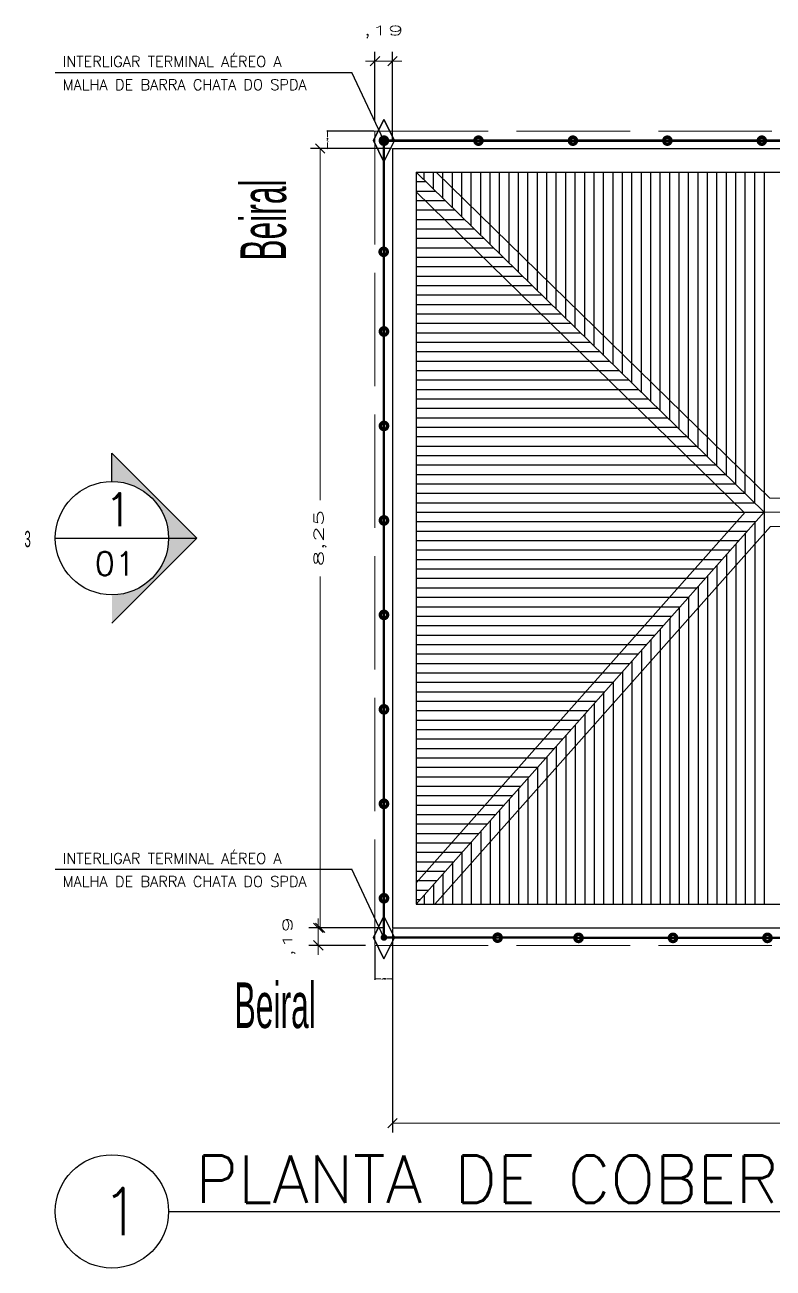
# Model space of a CAD drawing. Extents: x 0 to 11638, y -6007 to 0.
# Drawn here: x 10225.81 to 10233.73, y -3550.12 to -3536.96 of the extents above; entities that cross this region are included whole.
import ezdxf

# ---------------------------------------------------------------- set-up
doc = ezdxf.new("R2010")
doc.units = 0
doc.linetypes.add('ACAD_ISO02W100', pattern=[15, 12, -3])
doc.linetypes.add('CONTINUO', pattern=[0])
doc.layers.get('0').update_dxf_attribs({"linetype": 'CONTINUOUS'})
doc.layers.get('Defpoints').update_dxf_attribs({"linetype": 'CONTINUOUS'})
doc.layers.add('ARQ - Esquadrias', color=1, linetype='CONTINUOUS', lineweight=9)
doc.layers.add('ELE-FIXADOR GELCAM', color=160, linetype='CONTINUOUS', lineweight=20)
for name, color, linetype in [('ELE-BARRA CHATA ALUMÍNIO', 140, 'CONTINUOUS'), ('ELE-FIAÇÃO1', 7, 'CONTINUOUS'), ('ELE-REBITE', 135, 'CONTINUOUS'), ('ELE-TERMINAL AÉREO', 171, 'CONTINUOUS'), ('ELE-TEXTOS', 7, 'CONTINUOUS')]:
    doc.layers.add(name, color=color, linetype=linetype)
doc.styles.add('Annotative', font='arial.ttf', dxfattribs={"width": 0.5})
doc.styles.add('COTA', font='romans.shx', dxfattribs={"width": 2})
doc.styles.add('ROMANS', font='romans.shx', dxfattribs={"height": 0.3})
doc.dimstyles.new('COTA-COMLINHA', dxfattribs={"dimtxt": 0.001, "dimasz": 0.001, "dimexe": 0.001, "dimexo": 0.001, "dimgap": 0.001, "dimtad": 0, "dimzin": 4, "dimtxsty": 'COTA', "dimblk": 'OBLIQUE', "dimcen": 0.001, "dimclrd": 2, "dimclre": 2, "dimclrt": 2, "dimazin": 0, "dimtfac": 1, "dimtmove": 2, "dimatfit": 0, "dimldrblk": 'OBLIQUE', "dimfxl": 1, "dimtfill": 1, "dimtfillclr": 2, "dimlwd": -1, "dimarcsym": 0})

# ---------------------------------------------------------------- blocks, each defined once
blk = doc.blocks.new('_Oblique')
at = {"layer": 'ARQ - Esquadrias', "color": 0, "lineweight": -2}
blk.add_line((-0.5, -0.5), (0.5, 0.5), dxfattribs=at)
blk = doc.blocks.new('*D856')
at = {"layer": 'Defpoints', "color": 0, "lineweight": -2, "ltscale": 0.1, "transparency": 16777216}
for p in [(10229.014, -3538.086), (10229.515, -3538.086), (10229.7, -3538.271)]:
    blk.add_point(p, dxfattribs=at)
at = {"layer": 'ELE-FIXADOR GELCAM', "color": 2, "lineweight": -2, "ltscale": 0.1, "transparency": 16777216}
for p, q in [((10229.505, -3538.086), (10229.004, -3538.086)), ((10229.69, -3538.271), (10229.004, -3538.271))]:
    blk.add_line(p, q, dxfattribs=at)
at = {"layer": 'ELE-FIXADOR GELCAM', "color": 2, "ltscale": 0.1, "transparency": 16777216}
for p, q in [((10229.014, -3538.086), (10229.014, -3538.149)), ((10229.014, -3538.271), (10229.014, -3538.209))]:
    blk.add_line(p, q, dxfattribs=at)
at = {"layer": 'ELE-FIXADOR GELCAM', "color": 2, "ltscale": 0.1, "transparency": 16777216, "xscale": 0.01, "yscale": 0.01, "zscale": 0.01}
for p, rotation in [((10229.014, -3538.086), 90), ((10229.014, -3538.271), 270)]:
    blk.add_blockref('_Oblique', p, dxfattribs=dict(at, rotation=rotation))
at = {"layer": 'ELE-FIXADOR GELCAM', "color": 2, "ltscale": 0.1, "transparency": 16777216, "insert": (10229.014, -3538.179), "char_height": 0.01, "attachment_point": 5, "rotation": 90, "style": 'COTA', "bg_fill": 3, "box_fill_scale": 1.1, "bg_fill_color": 9, "bg_fill_true_color": 13158600, "bg_fill_transparency": 0}
blk.add_mtext(',19', dxfattribs=at)
blk = doc.blocks.new('*D857')
at = {"layer": 'Defpoints', "color": 0, "lineweight": -2, "ltscale": 0.1, "transparency": 16777216}
for p in [(10229.7, -3546.521), (10229.515, -3546.706), (10229.515, -3547.062)]:
    blk.add_point(p, dxfattribs=at)
at = {"layer": 'ELE-FIXADOR GELCAM', "color": 2, "lineweight": -2, "ltscale": 0.1, "transparency": 16777216}
for p, q in [((10229.7, -3546.531), (10229.7, -3547.072)), ((10229.515, -3546.716), (10229.515, -3547.072))]:
    blk.add_line(p, q, dxfattribs=at)
at = {"layer": 'ELE-FIXADOR GELCAM', "color": 2, "ltscale": 0.1, "transparency": 16777216}
for p, q in [((10229.515, -3547.062), (10229.577, -3547.062)), ((10229.7, -3547.062), (10229.637, -3547.062))]:
    blk.add_line(p, q, dxfattribs=at)
at = {"layer": 'ELE-FIXADOR GELCAM', "color": 2, "ltscale": 0.1, "transparency": 16777216, "xscale": 0.01, "yscale": 0.01, "zscale": 0.01, "rotation": 180}
blk.add_blockref('_Oblique', (10229.515, -3547.062), dxfattribs=at)
at = {"layer": 'ELE-FIXADOR GELCAM', "color": 2, "ltscale": 0.1, "transparency": 16777216, "xscale": 0.01, "yscale": 0.01, "zscale": 0.01}
blk.add_blockref('_Oblique', (10229.7, -3547.062), dxfattribs=at)
at = {"layer": 'ELE-FIXADOR GELCAM', "color": 2, "ltscale": 0.1, "transparency": 16777216, "insert": (10229.607, -3547.062), "char_height": 0.01, "attachment_point": 5, "style": 'COTA', "bg_fill": 3, "box_fill_scale": 1.1, "bg_fill_color": 9, "bg_fill_true_color": 13158600, "bg_fill_transparency": 0}
blk.add_mtext(',19', dxfattribs=at)
blk = doc.blocks.new('*D870')
at = {"layer": 'Defpoints', "color": 0, "lineweight": -2, "ltscale": 0.01, "transparency": 16777216}
for p in [(10229.7, -3546.521), (10228.915, -3546.706), (10229.515, -3546.706)]:
    blk.add_point(p, dxfattribs=at)
at = {"layer": 'ELE-FIXADOR GELCAM', "color": 2, "ltscale": 0.01, "transparency": 16777216}
for p, q in [((10228.915, -3546.521), (10228.915, -3546.421)), ((10228.915, -3546.521), (10228.915, -3546.706)), ((10228.915, -3546.706), (10228.915, -3546.806))]:
    blk.add_line(p, q, dxfattribs=at)
at = {"layer": 'ELE-FIXADOR GELCAM', "color": 2, "lineweight": -2, "ltscale": 0.01, "transparency": 16777216}
for p, q in [((10229.6, -3546.521), (10228.815, -3546.521)), ((10229.415, -3546.706), (10228.815, -3546.706))]:
    blk.add_line(p, q, dxfattribs=at)
at = {"layer": 'ELE-FIXADOR GELCAM', "color": 2, "ltscale": 0.01, "transparency": 16777216, "xscale": 0.1, "yscale": 0.1, "zscale": 0.1}
for p, rotation in [((10228.915, -3546.521), 270), ((10228.915, -3546.706), 90)]:
    blk.add_blockref('_Oblique', p, dxfattribs=dict(at, rotation=rotation))
at = {"layer": 'ELE-FIXADOR GELCAM', "color": 2, "lineweight": -3, "ltscale": 0.01, "transparency": 16777216, "insert": (10228.605, -3546.614), "char_height": 0.1, "attachment_point": 5, "rotation": 90, "style": 'COTA', "bg_fill": 3, "box_fill_scale": 1.1, "bg_fill_color": 9, "bg_fill_true_color": 13158600, "bg_fill_transparency": 0}
blk.add_mtext(',19', dxfattribs=at)
blk = doc.blocks.new('*D871')
at = {"layer": 'Defpoints', "color": 0, "lineweight": -2, "ltscale": 0.01, "transparency": 16777216}
for p in [(10229.515, -3537.347), (10229.515, -3538.086), (10229.7, -3538.271)]:
    blk.add_point(p, dxfattribs=at)
at = {"layer": 'ELE-FIXADOR GELCAM', "color": 2, "ltscale": 0.01, "transparency": 16777216}
for p, q in [((10229.515, -3537.347), (10229.415, -3537.347)), ((10229.7, -3537.347), (10229.515, -3537.347)), ((10229.7, -3537.347), (10229.8, -3537.347))]:
    blk.add_line(p, q, dxfattribs=at)
at = {"layer": 'ELE-FIXADOR GELCAM', "color": 2, "lineweight": -2, "ltscale": 0.01, "transparency": 16777216}
for p, q in [((10229.515, -3537.986), (10229.515, -3537.247)), ((10229.7, -3538.171), (10229.7, -3537.247))]:
    blk.add_line(p, q, dxfattribs=at)
at = {"layer": 'ELE-FIXADOR GELCAM', "color": 2, "ltscale": 0.01, "transparency": 16777216, "xscale": 0.1, "yscale": 0.1, "zscale": 0.1}
blk.add_blockref('_Oblique', (10229.515, -3537.347), dxfattribs=at)
at = {"layer": 'ELE-FIXADOR GELCAM', "color": 2, "ltscale": 0.01, "transparency": 16777216, "xscale": 0.1, "yscale": 0.1, "zscale": 0.1, "rotation": 180}
blk.add_blockref('_Oblique', (10229.7, -3537.347), dxfattribs=at)
at = {"layer": 'ELE-FIXADOR GELCAM', "color": 2, "lineweight": -3, "ltscale": 0.01, "transparency": 16777216, "insert": (10229.607, -3537.037), "char_height": 0.1, "attachment_point": 5, "style": 'COTA', "bg_fill": 3, "box_fill_scale": 1.1, "bg_fill_color": 9, "bg_fill_true_color": 13158600, "bg_fill_transparency": 0}
blk.add_mtext(',19', dxfattribs=at)
blk = doc.blocks.new('*D872')
at = {"layer": 'Defpoints', "color": 0, "lineweight": -2, "ltscale": 0.01, "transparency": 16777216}
for p in [(10228.934, -3538.271), (10229.7, -3538.271), (10229.7, -3546.521)]:
    blk.add_point(p, dxfattribs=at)
at = {"layer": 'ELE-FIXADOR GELCAM', "color": 2, "lineweight": -2, "ltscale": 0.01, "transparency": 16777216}
for p, q in [((10229.6, -3538.271), (10228.834, -3538.271)), ((10229.6, -3546.521), (10228.834, -3546.521))]:
    blk.add_line(p, q, dxfattribs=at)
at = {"layer": 'ELE-FIXADOR GELCAM', "color": 2, "ltscale": 0.01, "transparency": 16777216}
for p, q in [((10228.934, -3538.271), (10228.934, -3541.992)), ((10228.934, -3546.521), (10228.934, -3542.801))]:
    blk.add_line(p, q, dxfattribs=at)
at = {"layer": 'ELE-FIXADOR GELCAM', "color": 2, "ltscale": 0.01, "transparency": 16777216, "xscale": 0.1, "yscale": 0.1, "zscale": 0.1}
for p, rotation in [((10228.934, -3538.271), 90), ((10228.934, -3546.521), 270)]:
    blk.add_blockref('_Oblique', p, dxfattribs=dict(at, rotation=rotation))
at = {"layer": 'ELE-FIXADOR GELCAM', "color": 2, "lineweight": -3, "ltscale": 0.01, "transparency": 16777216, "insert": (10228.934, -3542.396), "char_height": 0.1, "attachment_point": 5, "rotation": 90, "style": 'COTA', "bg_fill": 3, "box_fill_scale": 1.1, "bg_fill_color": 9, "bg_fill_true_color": 13158600, "bg_fill_transparency": 0}
blk.add_mtext('8,25', dxfattribs=at)
blk = doc.blocks.new('*D873')
at = {"layer": 'Defpoints', "color": 0, "lineweight": -2, "ltscale": 0.01, "transparency": 16777216}
for p in [(10229.7, -3546.521), (10253.7, -3546.521), (10229.7, -3548.588)]:
    blk.add_point(p, dxfattribs=at)
at = {"layer": 'ELE-FIXADOR GELCAM', "color": 2, "lineweight": -2, "ltscale": 0.01, "transparency": 16777216}
for p, q in [((10229.7, -3546.621), (10229.7, -3548.688)), ((10253.7, -3546.621), (10253.7, -3548.688))]:
    blk.add_line(p, q, dxfattribs=at)
at = {"layer": 'ELE-FIXADOR GELCAM', "color": 2, "ltscale": 0.01, "transparency": 16777216}
for p, q in [((10229.7, -3548.588), (10241.2, -3548.588)), ((10253.7, -3548.588), (10242.2, -3548.588))]:
    blk.add_line(p, q, dxfattribs=at)
at = {"layer": 'ELE-FIXADOR GELCAM', "color": 2, "ltscale": 0.01, "transparency": 16777216, "xscale": 0.1, "yscale": 0.1, "zscale": 0.1, "rotation": 180}
blk.add_blockref('_Oblique', (10229.7, -3548.588), dxfattribs=at)
at = {"layer": 'ELE-FIXADOR GELCAM', "color": 2, "ltscale": 0.01, "transparency": 16777216, "xscale": 0.1, "yscale": 0.1, "zscale": 0.1}
blk.add_blockref('_Oblique', (10253.7, -3548.588), dxfattribs=at)
at = {"layer": 'ELE-FIXADOR GELCAM', "color": 2, "lineweight": -3, "ltscale": 0.01, "transparency": 16777216, "insert": (10241.7, -3548.588), "char_height": 0.1, "attachment_point": 5, "style": 'COTA', "bg_fill": 3, "box_fill_scale": 1.1, "bg_fill_color": 9, "bg_fill_true_color": 13158600, "bg_fill_transparency": 0}
blk.add_mtext('24,00', dxfattribs=at)

msp = doc.modelspace()

# ---------------------------------------------------------------- hatches: boundary and pattern name
at = {"lineweight": -2}
h = msp.add_hatch(color=256, dxfattribs=at)
h.dxf.hatch_style = 1
h.paths.add_polyline_path([(10227.63, -3542.396), (10226.73, -3541.496), (10226.73, -3541.796, -1), (10226.73, -3542.996), (10226.73, -3543.296)])

# ---------------------------------------------------------------- linework, layer by layer
at = {"linetype": 'ACAD_ISO02W100', "lineweight": 9, "ltscale": 0.1, "transparency": 33554684}
for p, q in [((10229.515, -3538.086), (10229.515, -3546.706)), ((10229.515, -3538.086), (10237.315, -3538.086)), ((10229.515, -3546.706), (10253.885, -3546.706))]:
    msp.add_line(p, q, dxfattribs=at)
for p, q in [((10229.7, -3538.271), (10229.7, -3546.521)), ((10229.7, -3538.271), (10237.315, -3538.271)), ((10229.95, -3538.521), (10229.95, -3546.271)), ((10229.95, -3538.521), (10237.315, -3538.521)), ((10229.95, -3546.271), (10240.05, -3546.271)), ((10229.7, -3546.521), (10240.05, -3546.521))]:
    msp.add_line(p, q)
at = {"lineweight": 15, "ltscale": 0.1}
for p, q in [((10233.635, -3542.121), (10229.95, -3538.521)), ((10233.696, -3541.971), (10230.164, -3538.521)), ((10233.428, -3542.129), (10229.95, -3538.731)), ((10237.315, -3541.971), (10233.696, -3541.971)), ((10233.635, -3542.121), (10229.95, -3546.271)), ((10233.434, -3542.121), (10229.95, -3546.045)), ((10237.315, -3542.121), (10233.635, -3542.121)), ((10233.702, -3542.271), (10230.15, -3546.271)), ((10240.05, -3542.271), (10233.702, -3542.271))]:
    msp.add_line(p, q, dxfattribs=at)
at = {"color": 252, "ltscale": 0.1, "true_color": 0x939598}
for p, q in [((10230.035, -3538.604), (10230.035, -3538.521)), ((10230.135, -3538.702), (10230.135, -3538.521)), ((10230.235, -3538.8), (10230.235, -3538.521)), ((10230.335, -3538.898), (10230.335, -3538.521)), ((10230.435, -3538.995), (10230.435, -3538.521)), ((10230.535, -3539.093), (10230.535, -3538.521)), ((10230.635, -3539.191), (10230.635, -3538.521)), ((10230.735, -3539.288), (10230.735, -3538.521)), ((10230.835, -3539.386), (10230.835, -3538.521)), ((10230.935, -3539.484), (10230.935, -3538.521)), ((10231.035, -3539.581), (10231.035, -3538.521)), ((10231.135, -3539.679), (10231.135, -3538.521)), ((10231.235, -3539.777), (10231.235, -3538.521)), ((10231.335, -3539.874), (10231.335, -3538.521)), ((10231.435, -3539.972), (10231.435, -3538.521)), ((10231.535, -3540.07), (10231.535, -3538.521)), ((10231.635, -3540.168), (10231.635, -3538.521)), ((10231.735, -3540.265), (10231.735, -3538.521)), ((10231.835, -3540.363), (10231.835, -3538.521)), ((10231.935, -3540.461), (10231.935, -3538.521)), ((10232.035, -3540.558), (10232.035, -3538.521)), ((10232.135, -3540.656), (10232.135, -3538.521)), ((10232.235, -3540.754), (10232.235, -3538.521)), ((10232.335, -3540.857), (10232.335, -3538.521)), ((10232.435, -3540.949), (10232.435, -3538.521)), ((10232.535, -3541.047), (10232.535, -3538.521)), ((10232.635, -3541.144), (10232.635, -3538.521)), ((10232.735, -3541.242), (10232.735, -3538.521)), ((10232.835, -3541.34), (10232.835, -3538.521)), ((10232.935, -3541.438), (10232.935, -3538.521)), ((10233.035, -3541.535), (10233.035, -3538.521)), ((10233.135, -3541.633), (10233.135, -3538.521)), ((10233.235, -3541.731), (10233.235, -3538.521)), ((10233.335, -3541.828), (10233.335, -3538.521)), ((10233.435, -3541.926), (10233.435, -3538.521)), ((10233.435, -3541.926), (10233.435, -3538.521)), ((10233.535, -3542.024), (10233.535, -3538.521)), ((10233.635, -3538.521), (10233.635, -3546.271)), ((10229.95, -3538.621), (10230.052, -3538.621)), ((10229.95, -3538.721), (10230.154, -3538.721)), ((10229.95, -3538.821), (10230.257, -3538.821)), ((10229.95, -3538.921), (10230.359, -3538.921)), ((10229.95, -3539.021), (10230.462, -3539.021)), ((10229.95, -3539.121), (10230.564, -3539.121)), ((10229.95, -3539.221), (10230.666, -3539.221)), ((10229.95, -3539.321), (10230.769, -3539.321)), ((10229.95, -3539.421), (10230.871, -3539.421)), ((10229.95, -3539.521), (10230.973, -3539.521)), ((10229.95, -3539.621), (10231.076, -3539.621)), ((10229.95, -3539.721), (10231.178, -3539.721)), ((10229.95, -3539.821), (10231.28, -3539.821)), ((10229.95, -3539.921), (10231.383, -3539.921)), ((10229.95, -3540.021), (10231.485, -3540.021)), ((10229.95, -3540.121), (10231.588, -3540.121)), ((10229.95, -3540.221), (10231.69, -3540.221)), ((10229.95, -3540.321), (10231.792, -3540.321)), ((10229.95, -3540.421), (10231.895, -3540.421)), ((10229.95, -3540.521), (10231.997, -3540.521)), ((10229.95, -3540.621), (10232.099, -3540.621)), ((10229.95, -3540.721), (10232.202, -3540.721)), ((10229.95, -3540.821), (10232.304, -3540.821)), ((10229.95, -3540.921), (10232.406, -3540.921)), ((10229.95, -3541.021), (10232.509, -3541.021)), ((10229.95, -3541.121), (10232.611, -3541.121)), ((10229.95, -3541.221), (10232.714, -3541.221)), ((10229.95, -3541.321), (10232.816, -3541.321)), ((10229.95, -3541.421), (10232.918, -3541.421)), ((10229.95, -3541.521), (10233.021, -3541.521)), ((10229.95, -3541.621), (10233.123, -3541.621)), ((10229.95, -3541.721), (10233.225, -3541.721)), ((10229.95, -3541.821), (10233.328, -3541.821)), ((10229.95, -3541.921), (10233.43, -3541.921)), ((10229.95, -3542.021), (10233.532, -3542.021)), ((10229.95, -3542.121), (10233.635, -3542.121)), ((10229.95, -3542.221), (10233.546, -3542.221)), ((10233.535, -3542.234), (10233.535, -3546.271)), ((10229.95, -3542.321), (10233.457, -3542.321)), ((10233.435, -3542.347), (10233.435, -3546.271)), ((10229.95, -3542.421), (10233.368, -3542.421)), ((10233.335, -3542.459), (10233.335, -3546.271)), ((10229.95, -3542.521), (10233.28, -3542.521)), ((10229.95, -3542.621), (10233.191, -3542.621)), ((10233.235, -3542.572), (10233.235, -3546.271)), ((10229.95, -3542.721), (10233.102, -3542.721)), ((10233.135, -3542.684), (10233.135, -3546.271)), ((10229.95, -3542.821), (10233.013, -3542.821)), ((10233.035, -3542.797), (10233.035, -3546.271)), ((10229.95, -3542.921), (10232.924, -3542.921)), ((10229.95, -3543.021), (10232.836, -3543.021)), ((10232.835, -3543.021), (10232.835, -3546.271)), ((10232.935, -3542.91), (10232.935, -3546.271)), ((10229.95, -3543.121), (10232.747, -3543.121)), ((10232.735, -3543.121), (10232.735, -3546.271)), ((10229.95, -3543.221), (10232.658, -3543.221)), ((10232.635, -3543.248), (10232.635, -3546.271)), ((10229.95, -3543.321), (10232.569, -3543.321)), ((10229.95, -3543.421), (10232.48, -3543.421)), ((10232.535, -3543.36), (10232.535, -3546.271)), ((10229.95, -3543.521), (10232.392, -3543.521)), ((10232.435, -3543.473), (10232.435, -3546.271)), ((10229.95, -3543.621), (10232.303, -3543.621)), ((10232.335, -3543.585), (10232.335, -3546.271)), ((10229.95, -3543.721), (10232.214, -3543.721)), ((10229.95, -3543.821), (10232.125, -3543.821)), ((10232.135, -3543.811), (10232.135, -3546.271)), ((10232.235, -3543.698), (10232.235, -3546.271)), ((10229.95, -3543.921), (10232.036, -3543.921)), ((10232.035, -3543.921), (10232.035, -3546.271)), ((10229.95, -3544.021), (10231.948, -3544.021)), ((10231.935, -3544.036), (10231.935, -3546.271)), ((10229.95, -3544.121), (10231.859, -3544.121)), ((10231.835, -3544.149), (10231.835, -3546.271)), ((10229.95, -3544.221), (10231.77, -3544.221)), ((10229.95, -3544.321), (10231.681, -3544.321)), ((10231.735, -3544.261), (10231.735, -3546.271)), ((10229.95, -3544.421), (10231.592, -3544.421)), ((10231.635, -3544.374), (10231.635, -3546.271)), ((10229.95, -3544.521), (10231.504, -3544.521)), ((10231.435, -3544.599), (10231.435, -3546.271)), ((10231.535, -3544.486), (10231.535, -3546.271)), ((10229.95, -3544.621), (10231.415, -3544.621)), ((10229.95, -3544.721), (10231.326, -3544.721)), ((10231.335, -3544.712), (10231.335, -3546.271)), ((10229.95, -3544.821), (10231.237, -3544.821)), ((10231.235, -3544.821), (10231.235, -3546.271)), ((10229.95, -3544.921), (10231.148, -3544.921)), ((10231.135, -3544.937), (10231.135, -3546.271)), ((10229.95, -3545.021), (10231.06, -3545.021)), ((10229.95, -3545.121), (10230.971, -3545.121)), ((10231.035, -3545.049), (10231.035, -3546.271)), ((10229.95, -3545.221), (10230.882, -3545.221)), ((10230.935, -3545.162), (10230.935, -3546.271)), ((10229.95, -3545.321), (10230.793, -3545.321)), ((10230.735, -3545.387), (10230.735, -3546.271)), ((10230.835, -3545.275), (10230.835, -3546.271)), ((10229.95, -3545.421), (10230.705, -3545.421)), ((10229.95, -3545.521), (10230.616, -3545.521)), ((10230.635, -3545.5), (10230.635, -3546.271)), ((10229.95, -3545.621), (10230.527, -3545.621)), ((10230.535, -3545.613), (10230.535, -3546.271)), ((10229.95, -3545.721), (10230.438, -3545.721)), ((10230.435, -3545.725), (10230.435, -3546.271)), ((10229.95, -3545.821), (10230.349, -3545.821)), ((10229.95, -3545.921), (10230.261, -3545.921)), ((10230.335, -3545.838), (10230.335, -3546.271)), ((10229.95, -3546.021), (10230.172, -3546.021)), ((10230.235, -3545.95), (10230.235, -3546.271)), ((10229.95, -3546.121), (10230.083, -3546.121)), ((10230.035, -3546.176), (10230.035, -3546.271)), ((10230.135, -3546.063), (10230.135, -3546.271)), ((10229.95, -3546.221), (10229.994, -3546.221))]:
    msp.add_line(p, q, dxfattribs=at)
at = {"lineweight": -2}
for p, q in [((10226.73, -3541.796), (10226.73, -3541.496)), ((10226.73, -3541.496), (10227.63, -3542.396)), ((10226.13, -3542.396), (10227.63, -3542.396)), ((10226.73, -3543.296), (10227.63, -3542.396)), ((10227.33, -3549.523), (10236.478, -3549.523))]:
    msp.add_line(p, q, dxfattribs=at)
for centre in [(10226.73, -3542.396), (10226.73, -3549.523)]:
    msp.add_circle(centre, 0.6, dxfattribs=at)
at = {"layer": 'ELE-BARRA CHATA ALUMÍNIO', "const_width": 0.025}
for points in [[(10229.61, -3538.169), (10229.61, -3540.207)], [(10231.629, -3538.188), (10229.592, -3538.188)], [(10229.629, -3538.188), (10229.592, -3538.188)], [(10233.629, -3538.188), (10231.592, -3538.188)], [(10235.629, -3538.188), (10233.592, -3538.188)], [(10229.61, -3540.189), (10229.61, -3542.227)], [(10229.61, -3542.189), (10229.61, -3544.227)], [(10231.644, -3546.623), (10229.61, -3546.623), (10229.61, -3544.189)], [(10233.689, -3546.627), (10231.651, -3546.627)], [(10235.689, -3546.627), (10233.651, -3546.627)]]:
    msp.add_lwpolyline(points, dxfattribs=at)
at = {"layer": 'ELE-FIAÇÃO1', "linetype": 'CONTINUO'}
for p, q in [((10226.13, -3537.466), (10229.269, -3537.466)), ((10226.13, -3545.9), (10229.269, -3545.9))]:
    msp.add_line(p, q, dxfattribs=at)
at = {"layer": 'ELE-FIXADOR GELCAM', "const_width": 0.075}
for points in [[(10229.61, -3538.207, -1), (10229.61, -3538.169, -1)], [(10229.61, -3538.207, -1), (10229.61, -3538.169, -1)], [(10229.61, -3538.207, -1), (10229.61, -3538.169, -1)], [(10229.592, -3538.188, -1), (10229.629, -3538.188, -1)], [(10229.592, -3538.188, -1), (10229.629, -3538.188, -1)], [(10229.592, -3538.188, -1), (10229.629, -3538.188, -1)], [(10230.592, -3538.188, -1), (10230.629, -3538.188, -1)], [(10230.592, -3538.188, -1), (10230.629, -3538.188, -1)], [(10231.592, -3538.188, -1), (10231.629, -3538.188, -1)], [(10231.592, -3538.188, -1), (10231.629, -3538.188, -1)], [(10231.592, -3538.188, -1), (10231.629, -3538.188, -1)], [(10232.592, -3538.188, -1), (10232.629, -3538.188, -1)], [(10232.592, -3538.188, -1), (10232.629, -3538.188, -1)], [(10233.592, -3538.188, -1), (10233.629, -3538.188, -1)], [(10233.592, -3538.188, -1), (10233.629, -3538.188, -1)], [(10233.592, -3538.188, -1), (10233.629, -3538.188, -1)], [(10229.607, -3539.383, -1), (10229.607, -3539.346, -1)], [(10229.607, -3539.383, -1), (10229.607, -3539.346, -1)], [(10229.61, -3540.227, -1), (10229.61, -3540.189, -1)], [(10229.61, -3540.227, -1), (10229.61, -3540.189, -1)], [(10229.61, -3540.227, -1), (10229.61, -3540.189, -1)], [(10229.61, -3541.227, -1), (10229.61, -3541.189, -1)], [(10229.61, -3541.227, -1), (10229.61, -3541.189, -1)], [(10229.61, -3542.227, -1), (10229.61, -3542.189, -1)], [(10229.61, -3542.227, -1), (10229.61, -3542.189, -1)], [(10229.61, -3542.227, -1), (10229.61, -3542.189, -1)], [(10229.61, -3543.227, -1), (10229.61, -3543.189, -1)], [(10229.61, -3543.227, -1), (10229.61, -3543.189, -1)], [(10229.61, -3544.227, -1), (10229.61, -3544.189, -1)], [(10229.61, -3544.227, -1), (10229.61, -3544.189, -1)], [(10229.61, -3544.227, -1), (10229.61, -3544.189, -1)], [(10229.61, -3545.227, -1), (10229.61, -3545.189, -1)], [(10229.61, -3545.227, -1), (10229.61, -3545.189, -1)], [(10229.592, -3546.208, -1), (10229.629, -3546.208, -1)], [(10229.61, -3546.227, -1), (10229.61, -3546.189, -1)], [(10230.795, -3546.625, -1), (10230.832, -3546.625, -1)], [(10230.795, -3546.625, -1), (10230.832, -3546.625, -1)], [(10231.651, -3546.627, -1), (10231.689, -3546.627, -1)], [(10231.651, -3546.627, -1), (10231.689, -3546.627, -1)], [(10231.651, -3546.627, -1), (10231.689, -3546.627, -1)], [(10232.651, -3546.627, -1), (10232.689, -3546.627, -1)], [(10232.651, -3546.627, -1), (10232.689, -3546.627, -1)], [(10233.651, -3546.627, -1), (10233.689, -3546.627, -1)], [(10233.651, -3546.627, -1), (10233.689, -3546.627, -1)], [(10233.651, -3546.627, -1), (10233.689, -3546.627, -1)]]:
    msp.add_lwpolyline(points, format="xyb", close=True, dxfattribs=at)

# ---------------------------------------------------------------- texts
at = {"lineweight": -2, "attachment_point": 1, "style": 'ROMANS'}
for s, width, insert, char_height in [('1', 2.4, (10226.65, -3541.92), 0.35), ('01', 2.4, (10226.548, -3542.54), 0.25), ('PLANTA DE COBERTURA', 15.14067, (10227.614, -3548.932), 0.5), ('1', 0.78764, (10226.613, -3549.274), 0.5)]:
    msp.add_mtext_dynamic_manual_height_columns(s, width=width, gutter_width=1500, heights=[0], dxfattribs=dict(at, insert=insert, char_height=char_height))
at = {"insert": (10225.804, -3542.319), "char_height": 0.172, "width": 0.17165, "attachment_point": 1, "style": 'Annotative'}
msp.add_mtext('3', dxfattribs=at)
at = {"layer": 'ELE-FIXADOR GELCAM', "color": 252, "ltscale": 0.1, "true_color": 0x939598, "insert": (10227.287, -3539.459), "char_height": 0.4823, "width": 0.04655, "attachment_point": 1, "rotation": 90, "style": 'Annotative'}
msp.add_mtext('\\PBeiral', dxfattribs=at)
at = {"layer": 'ELE-FIXADOR GELCAM', "color": 252, "ltscale": 0.1, "true_color": 0x939598, "insert": (10228.028, -3546.295), "char_height": 0.4823, "width": 0.04655, "attachment_point": 1, "style": 'Annotative'}
msp.add_mtext('\\PBeiral', dxfattribs=at)
at = {"layer": 'ELE-TEXTOS', "style": 'ROMANS'}
for s, p in [('INTERLIGAR TERMINAL AÉREO A', (10226.208, -3537.407)), ('MALHA DE BARRA CHATA DO SPDA', (10226.208, -3537.652)), ('INTERLIGAR TERMINAL AÉREO A', (10226.208, -3545.842)), ('MALHA DE BARRA CHATA DO SPDA', (10226.208, -3546.087))]:
    msp.add_text(s, height=0.1125, dxfattribs=at).set_placement(p)

# ---------------------------------------------------------------- next in the draw order: dimensions: what is measured, and where the dimension line sits
at = {"layer": 'ELE-FIXADOR GELCAM', "color": 252, "ltscale": 0.1, "true_color": 0x939598}
dim = msp.add_linear_dim(base=(10229.01425588, -3538.086386313), p1=(10229.699751842, -3538.271386313), p2=(10229.514751842, -3538.086386313), angle=90, dimstyle='COTA-COMLINHA', dxfattribs=at)
dim.commit()
dim.dimension.update_dxf_attribs({"geometry": '*D856', "text_midpoint": (10229.01425588, -3538.178886313)})
dim = msp.add_linear_dim(base=(10229.514751842, -3547.06186814), p1=(10229.699751842, -3546.521386313), p2=(10229.514751842, -3546.706386313), dimstyle='COTA-COMLINHA', dxfattribs=at)
dim.commit()
dim.dimension.update_dxf_attribs({"geometry": '*D857', "text_midpoint": (10229.607251842, -3547.06186814)})

# ---------------------------------------------------------------- next in the draw order: linework, layer by layer
at = {"layer": 'ELE-FIAÇÃO1'}
for p, q in [((10229.61, -3538.188), (10229.269, -3537.466)), ((10229.61, -3546.623), (10229.269, -3545.9))]:
    msp.add_line(p, q, dxfattribs=at)
at = {"layer": 'ELE-REBITE', "const_width": 0.0335}
for points in [[(10229.61, -3538.169, 1), (10229.61, -3538.207, 1)], [(10229.61, -3546.604, 1), (10229.61, -3546.641, 1)]]:
    msp.add_lwpolyline(points, format="xyb", close=True, dxfattribs=at)
at = {"layer": 'ELE-REBITE', "color": 40, "true_color": 0xf8d731, "const_width": 0.0335}
for points in [[(10229.61, -3538.169, -1), (10229.61, -3538.207, -1)], [(10229.61, -3546.604, -1), (10229.61, -3546.641, -1)]]:
    msp.add_lwpolyline(points, format="xyb", close=True, dxfattribs=at)
at = {"layer": 'ELE-TERMINAL AÉREO'}
for points in [[(10229.61, -3538.413), (10229.498, -3538.188), (10229.61, -3537.963), (10229.723, -3538.188)], [(10229.61, -3546.848), (10229.498, -3546.623), (10229.61, -3546.398), (10229.723, -3546.623)]]:
    msp.add_lwpolyline(points, close=True, dxfattribs=at)
at = {"layer": 'ELE-TERMINAL AÉREO', "color": 3}
for points in [[(10229.61, -3538.413), (10229.723, -3538.188), (10229.61, -3537.963), (10229.498, -3538.188)], [(10229.61, -3546.848), (10229.723, -3546.623), (10229.61, -3546.398), (10229.498, -3546.623)]]:
    msp.add_lwpolyline(points, close=True, dxfattribs=at)

# ---------------------------------------------------------------- next in the draw order: dimensions: what is measured, and where the dimension line sits
at = {"layer": 'ELE-FIXADOR GELCAM', "color": 0, "lineweight": -3, "ltscale": 0.01}
dim = msp.add_linear_dim(base=(10229.514751842, -3537.346966911), p1=(10229.699751842, -3538.271386313), p2=(10229.514751842, -3538.086386313), dimstyle='COTA-COMLINHA', dxfattribs=at)
dim.commit()
dim.dimension.update_dxf_attribs({"geometry": '*D871', "text_midpoint": (10229.607251842, -3537.037443101)})
dim = msp.add_linear_dim(base=(10228.91468331, -3546.706386313), p1=(10229.699751842, -3546.521386313), p2=(10229.514751842, -3546.706386313), angle=90, dimstyle='COTA-COMLINHA', dxfattribs=at)
dim.commit()
dim.dimension.update_dxf_attribs({"geometry": '*D870', "text_midpoint": (10228.605159501, -3546.613886313)})

# ---------------------------------------------------------------- next in the draw order: dimensions: what is measured, and where the dimension line sits
dim = msp.add_linear_dim(base=(10228.934, -3538.271), p1=(10229.7, -3546.521), p2=(10229.7, -3538.271), angle=90, dimstyle='COTA-COMLINHA', dxfattribs=at)
dim.commit()
dim.dimension.update_dxf_attribs({"geometry": '*D872', "text_midpoint": (10228.934, -3542.396)})

# ---------------------------------------------------------------- next in the draw order: dimensions: what is measured, and where the dimension line sits
dim = msp.add_linear_dim(base=(10229.7, -3548.588), p1=(10253.7, -3546.521), p2=(10229.7, -3546.521), dimstyle='COTA-COMLINHA', dxfattribs=at)
dim.commit()
dim.dimension.update_dxf_attribs({"geometry": '*D873', "text_midpoint": (10241.7, -3548.588)})

doc.saveas('drawing.dxf')
